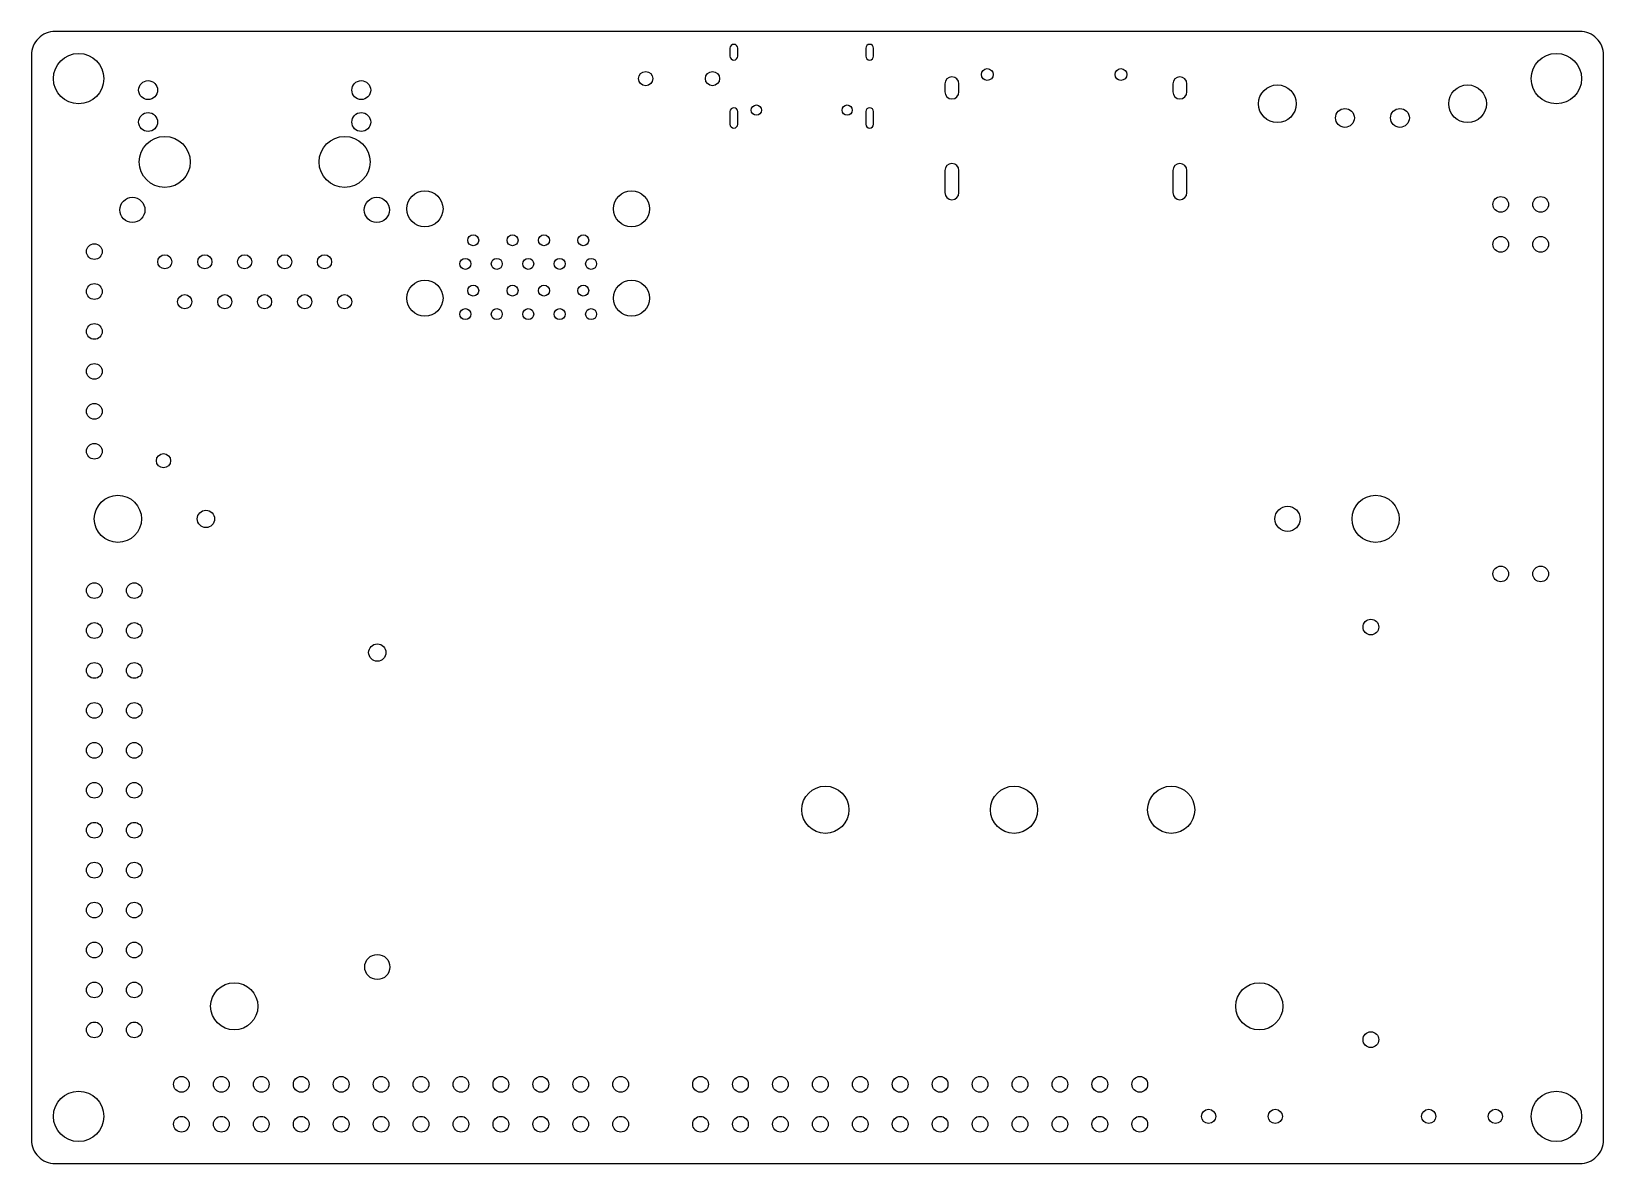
# Model space of a CAD drawing. Header units: millimetres. Extents: x 98 to 199, y 69 to 141.
import ezdxf

# ---------------------------------------------------------------- set-up
doc = ezdxf.new("R2010")
doc.units = ezdxf.units.MM
doc.layers.add('View', color=7, linetype='CONTINUOUS')

msp = doc.modelspace()

# ---------------------------------------------------------------- linework, layer by layer
at = {"layer": 'View'}
for p, q in [((197, 141), (100, 141)), ((98.5, 139.5), (98.5, 70.5)), ((142.93, 139.93), (142.93, 139.43)), ((143.43, 139.43), (143.43, 139.93)), ((151.57, 139.93), (151.57, 139.43)), ((152.07, 139.43), (152.07, 139.93)), ((198.5, 70.5), (198.5, 139.5)), ((156.6, 137.66), (156.6, 137.16)), ((157.5, 137.16), (157.5, 137.66)), ((171.1, 137.66), (171.1, 137.16)), ((172, 137.16), (172, 137.66)), ((142.93, 135.9), (142.93, 135.1)), ((143.43, 135.1), (143.43, 135.9)), ((151.57, 135.9), (151.57, 135.1)), ((152.07, 135.1), (152.07, 135.9)), ((156.6, 132.15), (156.6, 130.75)), ((157.5, 130.75), (157.5, 132.15)), ((171.1, 132.15), (171.1, 130.75)), ((172, 130.75), (172, 132.15)), ((100, 69), (197, 69))]:
    msp.add_line(p, q, dxfattribs=at)
for centre, radius in [((101.5, 138), 1.6), ((195.5, 138), 1.6), ((137.57, 138), 0.45), ((141.82, 138), 0.45), ((159.3, 138.26), 0.375), ((167.8, 138.26), 0.375), ((105.92, 137.27), 0.6), ((119.48, 137.27), 0.6), ((177.75, 136.4), 1.2), ((189.85, 136.4), 1.2), ((144.61, 136), 0.325), ((150.39, 136), 0.325), ((182.05, 135.5), 0.6), ((185.55, 135.5), 0.6), ((105.92, 135.24), 0.6), ((119.48, 135.24), 0.6), ((106.98, 132.7), 1.62), ((118.42, 132.7), 1.62), ((104.92, 129.65), 0.8), ((120.47, 129.65), 0.8), ((123.53, 129.72), 1.15), ((136.67, 129.72), 1.15), ((191.96, 130), 0.5), ((194.5, 130), 0.5), ((126.6, 127.72), 0.35), ((129.1, 127.72), 0.35), ((131.1, 127.72), 0.35), ((133.6, 127.72), 0.35), ((102.5, 127), 0.5), ((191.96, 127.46), 0.5), ((194.5, 127.46), 0.5), ((106.98, 126.35), 0.45), ((109.53, 126.35), 0.45), ((112.06, 126.35), 0.45), ((114.61, 126.35), 0.45), ((117.14, 126.35), 0.45), ((126.1, 126.22), 0.35), ((128.1, 126.22), 0.35), ((130.1, 126.22), 0.35), ((132.1, 126.22), 0.35), ((134.1, 126.22), 0.35), ((123.53, 124.04), 1.15), ((136.67, 124.04), 1.15), ((102.5, 124.46), 0.5), ((108.25, 123.81), 0.45), ((110.8, 123.81), 0.45), ((113.33, 123.81), 0.45), ((115.88, 123.81), 0.45), ((118.42, 123.81), 0.45), ((126.6, 124.52), 0.35), ((129.1, 124.52), 0.35), ((131.1, 124.52), 0.35), ((133.6, 124.52), 0.35), ((126.1, 123.02), 0.35), ((128.1, 123.02), 0.35), ((130.1, 123.02), 0.35), ((132.1, 123.02), 0.35), ((134.1, 123.02), 0.35), ((102.5, 121.92), 0.5), ((102.5, 119.38), 0.5), ((102.5, 116.84), 0.5), ((102.5, 114.3), 0.5), ((106.9, 113.7), 0.45), ((104, 110), 1.5), ((184, 110), 1.5), ((109.6, 110), 0.55), ((178.4, 110), 0.8), ((191.96, 106.5), 0.5), ((194.5, 106.5), 0.5), ((102.5, 105.44), 0.5), ((105.04, 105.44), 0.5), ((102.5, 102.9), 0.5), ((105.04, 102.9), 0.5), ((183.7, 103.12), 0.5), ((120.5, 101.5), 0.55), ((102.5, 100.36), 0.5), ((105.04, 100.36), 0.5), ((102.5, 97.82), 0.5), ((105.04, 97.82), 0.5), ((102.5, 95.28), 0.5), ((105.04, 95.28), 0.5), ((102.5, 92.74), 0.5), ((105.04, 92.74), 0.5), ((149, 91.5), 1.5), ((161, 91.5), 1.5), ((171, 91.5), 1.5), ((102.5, 90.2), 0.5), ((105.04, 90.2), 0.5), ((102.5, 87.66), 0.5), ((105.04, 87.66), 0.5), ((102.5, 85.12), 0.5), ((105.04, 85.12), 0.5), ((102.5, 82.58), 0.5), ((105.04, 82.58), 0.5), ((120.5, 81.5), 0.8), ((102.5, 80.04), 0.5), ((105.04, 80.04), 0.5), ((111.4, 79), 1.5), ((176.6, 79), 1.5), ((102.5, 77.5), 0.5), ((105.04, 77.5), 0.5), ((183.7, 76.88), 0.5), ((108.04, 74.04), 0.5), ((110.58, 74.04), 0.5), ((113.12, 74.04), 0.5), ((115.66, 74.04), 0.5), ((118.2, 74.04), 0.5), ((120.74, 74.04), 0.5), ((123.28, 74.04), 0.5), ((125.82, 74.04), 0.5), ((128.36, 74.04), 0.5), ((130.9, 74.04), 0.5), ((133.44, 74.04), 0.5), ((135.98, 74.04), 0.5), ((141.06, 74.04), 0.5), ((143.6, 74.04), 0.5), ((146.14, 74.04), 0.5), ((148.68, 74.04), 0.5), ((151.22, 74.04), 0.5), ((153.76, 74.04), 0.5), ((156.3, 74.04), 0.5), ((158.84, 74.04), 0.5), ((161.38, 74.04), 0.5), ((163.92, 74.04), 0.5), ((166.46, 74.04), 0.5), ((169, 74.04), 0.5), ((101.5, 72), 1.6), ((195.5, 72), 1.6), ((173.38, 72), 0.45), ((177.62, 72), 0.45), ((187.38, 72), 0.45), ((191.62, 72), 0.45), ((108.04, 71.5), 0.5), ((110.58, 71.5), 0.5), ((113.12, 71.5), 0.5), ((115.66, 71.5), 0.5), ((118.2, 71.5), 0.5), ((120.74, 71.5), 0.5), ((123.28, 71.5), 0.5), ((125.82, 71.5), 0.5), ((128.36, 71.5), 0.5), ((130.9, 71.5), 0.5), ((133.44, 71.5), 0.5), ((135.98, 71.5), 0.5), ((141.06, 71.5), 0.5), ((143.6, 71.5), 0.5), ((146.14, 71.5), 0.5), ((148.68, 71.5), 0.5), ((151.22, 71.5), 0.5), ((153.76, 71.5), 0.5), ((156.3, 71.5), 0.5), ((158.84, 71.5), 0.5), ((161.38, 71.5), 0.5), ((163.92, 71.5), 0.5), ((166.46, 71.5), 0.5), ((169, 71.5), 0.5)]:
    msp.add_circle(centre, radius, dxfattribs=at)
for centre, radius, start, end in [((100, 139.5), 1.5, 89.9557, -179.9557), ((143.18, 139.93), 0.25, 0, 180), ((151.82, 139.93), 0.25, 0, 180), ((197, 139.5), 1.5, -0.0443, 90.0443), ((143.18, 139.43), 0.25, 180, 0), ((151.82, 139.43), 0.25, 180, 0), ((157.05, 137.66), 0.45, 0, -180), ((171.55, 137.66), 0.45, 0, -180), ((157.05, 137.16), 0.45, -180, 0), ((171.55, 137.16), 0.45, -180, 0), ((143.18, 135.9), 0.25, 0, 180), ((151.82, 135.9), 0.25, 0, 180), ((143.18, 135.1), 0.25, 180, 0), ((151.82, 135.1), 0.25, 180, 0), ((157.05, 132.15), 0.45, 0, -180), ((171.55, 132.15), 0.45, 0, -180), ((157.05, 130.75), 0.45, -180, 0), ((171.55, 130.75), 0.45, -180, 0), ((100, 70.5), 1.5, 179.9557, -89.9557), ((197, 70.5), 1.5, -90.0443, 0.0443)]:
    msp.add_arc(centre, radius, start, end, dxfattribs=at)

doc.saveas('drawing.dxf')
